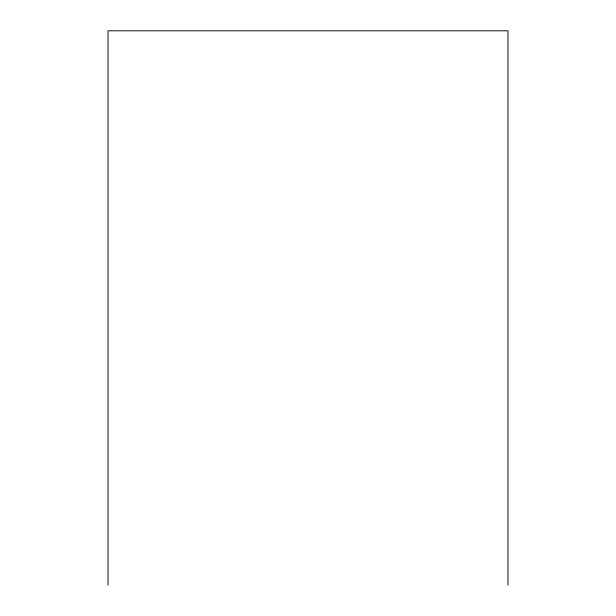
<?xml version="1.0" encoding="UTF-8"?>
<svg xmlns="http://www.w3.org/2000/svg" width="616" height="616" viewBox="0 0 616 616"><rect width="100%" height="100%" fill="white"/><g stroke="black" fill="none" stroke-linecap="round" stroke-linejoin="round"><path stroke-width="0.92" d="M507.969 585.2L507.969 30.8L108.031 30.8L108.031 585.2"/></g></svg>
